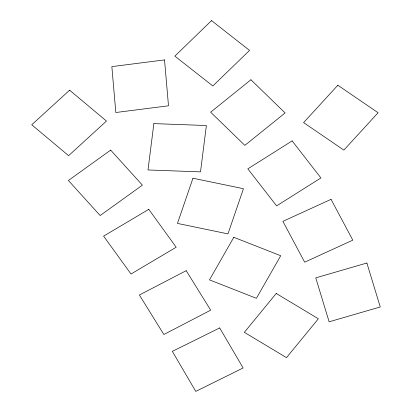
<?xml version="1.0" encoding="UTF-8"?>
<svg xmlns="http://www.w3.org/2000/svg" width="412" height="412" viewBox="0 0 412 412"><rect width="100%" height="100%" fill="white"/><g stroke="black" fill="none" stroke-linecap="round" stroke-linejoin="round"><path stroke-width="0.62" d="M153.867 123.61L147.996 169.96L200.505 171.876L206.376 125.526L153.867 123.61M192.96 178.231L177.459 223.412L227.96 233.887L243.456 188.706L192.96 178.231M233.82 237.302L209.487 279.872L256.393 298.303L280.721 255.728L233.82 237.302M276.215 293.468L244.357 332.335L286.5 357.647L318.358 318.78L276.215 293.468M337.84 85.238L303.608 122.601L343.871 150.102L378.098 112.739L337.84 85.238M211.541 20.6L174.832 56.14L212.839 85.959L249.548 50.419L211.541 20.6M69.607 90.171L31.745 124.779L68.603 155.674L106.466 121.071L69.607 90.171M250.923 79.763L210.645 112.188L244.841 145.364L285.125 112.94L250.923 79.763M110.668 150.097L68.418 180.482L100.147 215.538L142.403 185.153L110.668 150.097M292.134 140.909L247.828 168.843L276.612 205.882L320.922 177.943L292.134 140.909M148.778 209.342L103.603 236.127L131.016 274.006L176.187 247.226L148.778 209.342M186.198 270.674L139.374 294.997L163.863 334.503L210.687 310.179L186.198 270.674M219.699 327.931L172.34 351.359L195.772 391.4L243.132 367.968L219.699 327.931M331.042 199.336L282.905 221.357L304.669 262.176L352.806 240.16L331.042 199.336M366.881 263.016L315.762 277.863L329.137 321.813L380.255 306.966L366.881 263.016M164.527 59.905L111.853 66.615L115.818 112.507L168.493 105.796L164.527 59.905"/></g></svg>
